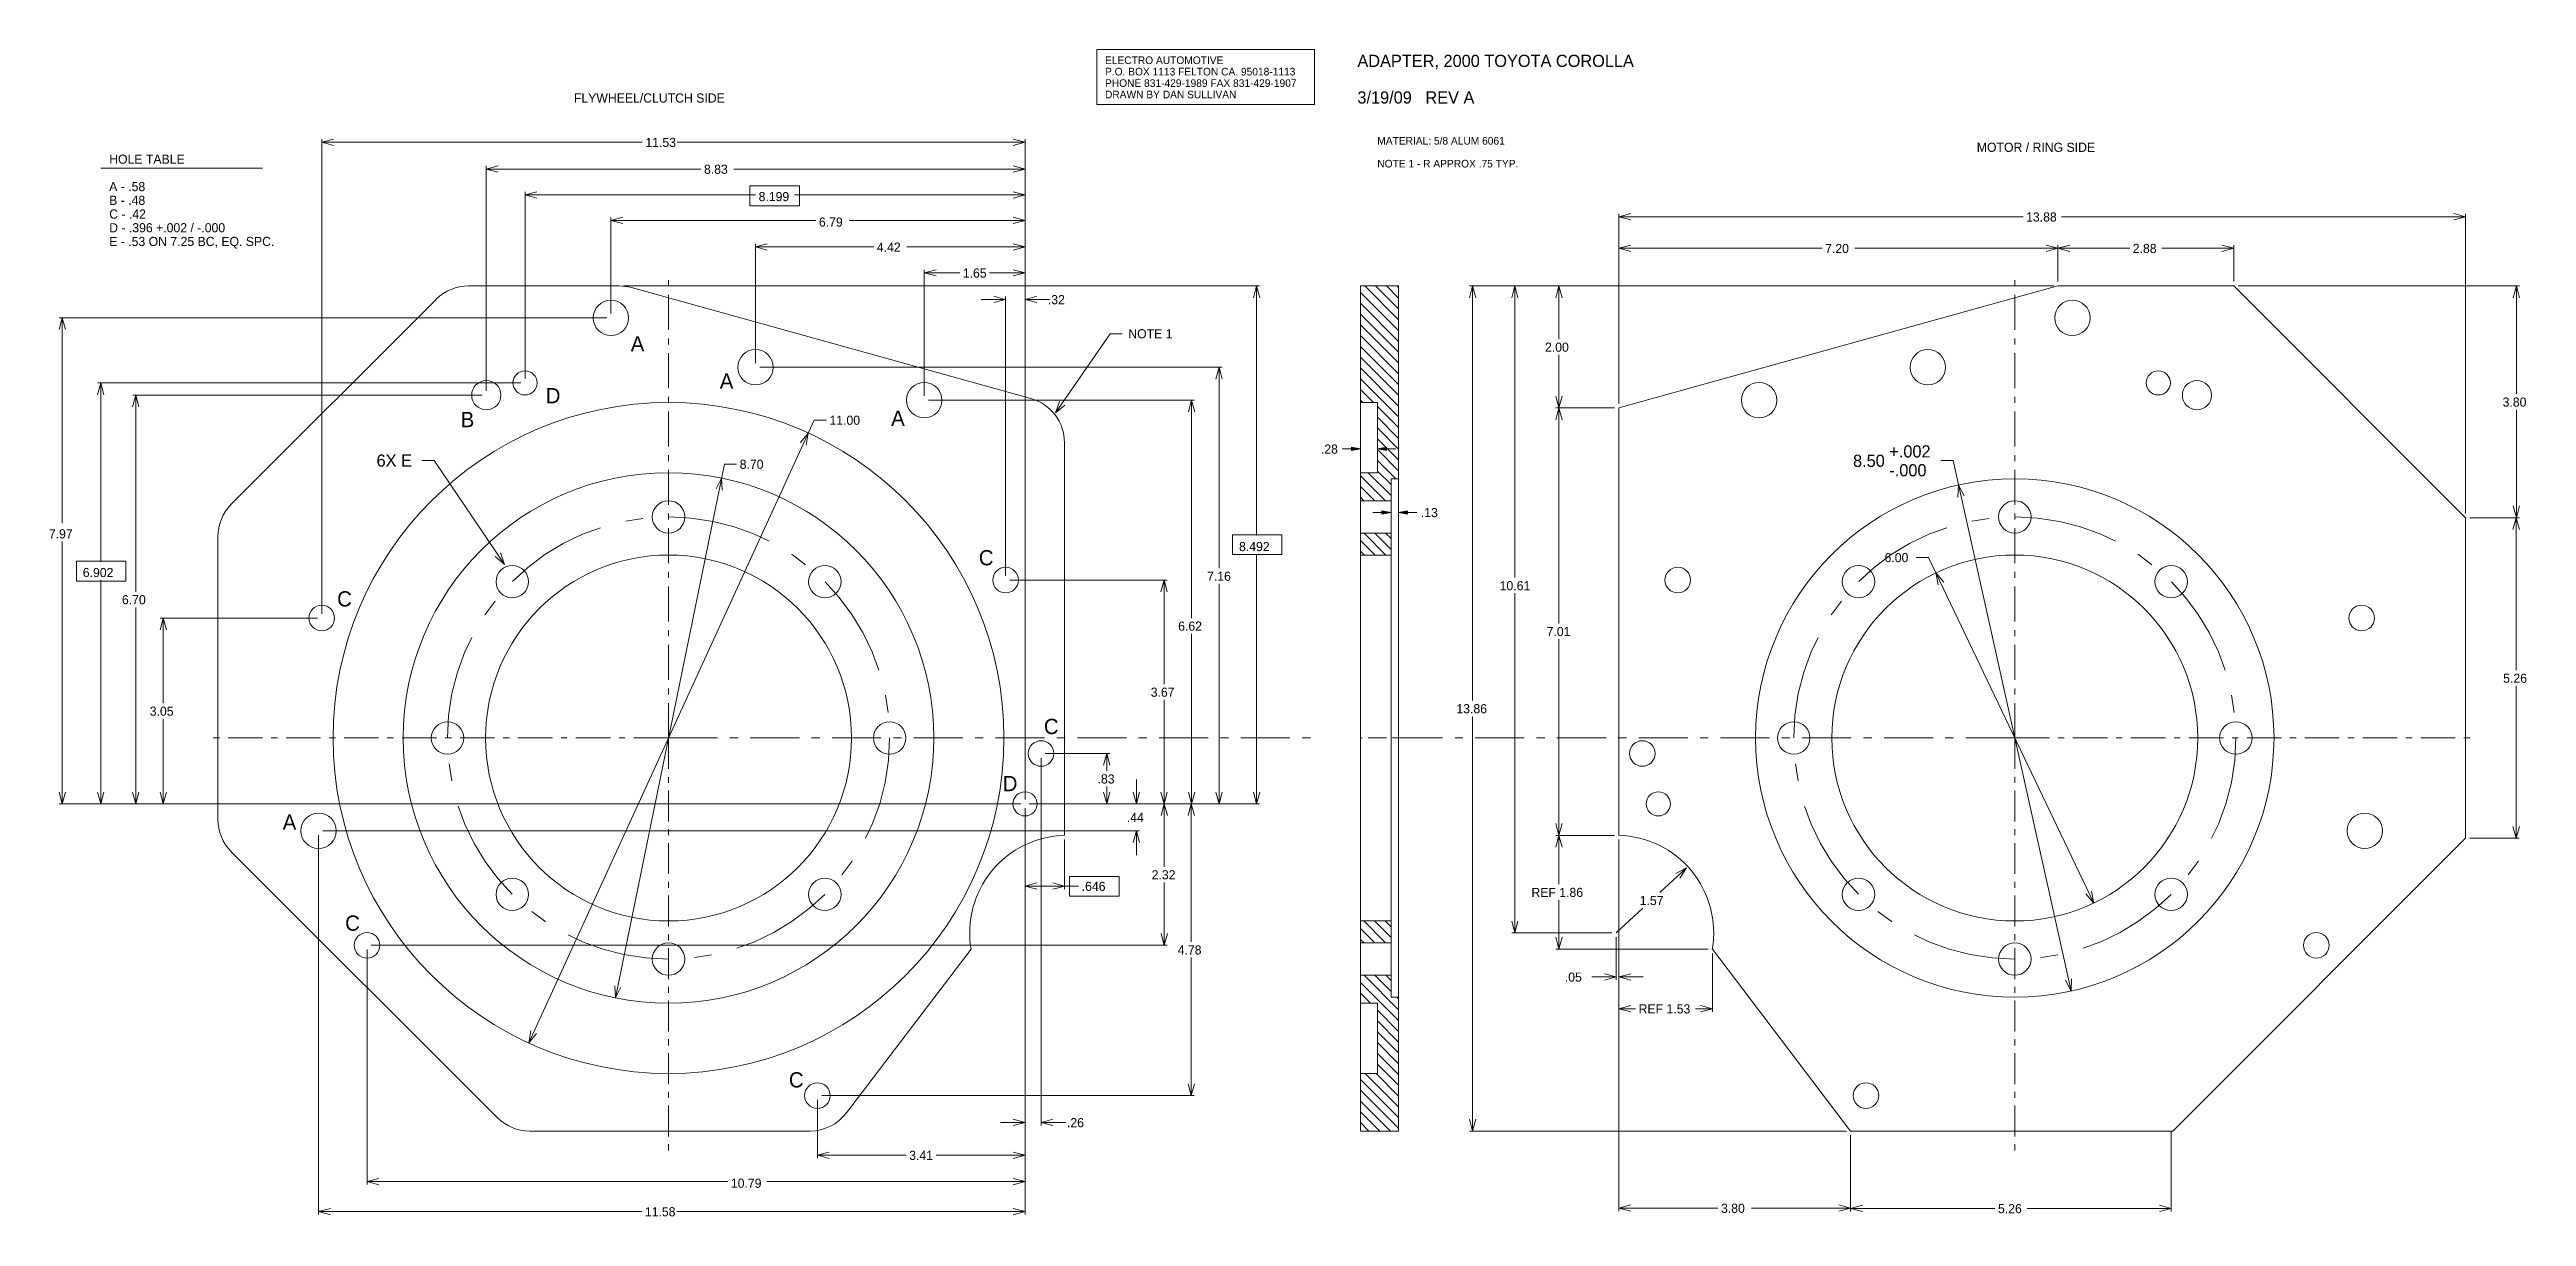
# Model space of a CAD drawing. Header units: inches. Extents: x -18.4 to 22.2, y 2.2 to 21.4.
import ezdxf

# ---------------------------------------------------------------- set-up
doc = ezdxf.new("R2010")
doc.units = ezdxf.units.IN
doc.header["$MEASUREMENT"] = 0
doc.linetypes.add('GC   6', pattern=[0.5, 0.3, -0.075, 0.05, -0.075])
for name, color, linetype in [('ADAPTER PLT SIDE', 7, 'Continuous'), ('CENTER', 7, 'Continuous'), ('DIM', 7, 'Continuous'), ('PLATE', 7, 'Continuous')]:
    doc.layers.add(name, color=color, linetype=linetype)
doc.styles.add('AEC_TECH', font='AEC_TECH.SHX', dxfattribs={"height": 0.2})
doc.styles.add('ENGINEER', font='ENGINEER.SHX', dxfattribs={"height": 0.2})
doc.styles.add('MAIN', font='MAIN.SHX', dxfattribs={"height": 0.2})
pattern_1 = [(135, (0, 0), (-0.08838835, -0.08838835), [10000])]

msp = doc.modelspace()

# ---------------------------------------------------------------- hatches: boundary and pattern name
at = {"layer": 'ADAPTER PLT SIDE', "linetype": 'Continuous', "lineweight": 18}
h = msp.add_hatch(dxfattribs=at)
h.set_pattern_fill('ANSI31', color=93, angle=90, style=0, pattern_type=2)
h.set_pattern_definition(pattern_1)
h.paths.add_polyline_path([(3.129, 17.484), (3.129, 15.572), (3.407, 15.572), (3.407, 14.422), (3.129, 14.422), (3.129, 13.962), (3.629, 13.962), (3.629, 14.322), (3.754, 14.322), (3.754, 17.484)])
h = msp.add_hatch(dxfattribs=at)
h.set_pattern_fill('ANSI31', color=93, angle=90, style=0, pattern_type=2)
h.set_pattern_definition(pattern_1)
h.paths.add_polyline_path([(3.129, 13.431), (3.129, 13.072), (3.629, 13.072), (3.629, 13.431)])
h = msp.add_hatch(dxfattribs=at)
h.set_pattern_fill('ANSI31', color=93, angle=90, style=0, pattern_type=2)
h.set_pattern_definition(pattern_1)
h.paths.add_polyline_path([(3.129, 7.072), (3.129, 6.712), (3.629, 6.712), (3.629, 7.072)])
h = msp.add_hatch(dxfattribs=at)
h.set_pattern_fill('ANSI31', color=93, angle=90, style=0, pattern_type=2)
h.set_pattern_definition(pattern_1)
h.paths.add_polyline_path([(3.129, 6.181), (3.129, 5.722), (3.407, 5.722), (3.407, 4.572), (3.129, 4.572), (3.129, 3.628), (3.754, 3.628), (3.754, 5.822), (3.629, 5.822), (3.629, 6.181)])
at = {"layer": 'DIM', "linetype": 'Continuous', "lineweight": 18}
for points in [[(3.129, 14.813), (2.981, 14.787), (2.981, 14.839)], [(3.407, 14.813), (3.555, 14.839), (3.555, 14.787)], [(3.629, 13.77), (3.481, 13.744), (3.481, 13.796)], [(3.754, 13.77), (3.902, 13.796), (3.902, 13.744)]]:
    msp.add_hatch(color=1, dxfattribs=at).paths.add_polyline_path(points)

# ---------------------------------------------------------------- linework, layer by layer
at = {"layer": 'ADAPTER PLT SIDE', "color": 93, "linetype": 'Continuous', "lineweight": 18}
for p, q in [((3.129, 3.628), (3.129, 17.484)), ((3.754, 17.484), (3.129, 17.484)), ((3.754, 17.484), (3.754, 3.628)), ((3.329, 15.572), (3.129, 15.572)), ((3.129, 15.572), (3.407, 15.572)), ((3.407, 15.572), (3.407, 14.422)), ((3.407, 14.422), (3.129, 14.422)), ((3.754, 14.322), (3.629, 14.322)), ((3.629, 5.822), (3.629, 14.322)), ((3.629, 13.962), (3.129, 13.962)), ((3.629, 13.431), (3.129, 13.431)), ((3.629, 13.072), (3.129, 13.072)), ((3.629, 7.072), (3.129, 7.072)), ((3.629, 6.712), (3.129, 6.712)), ((3.629, 6.181), (3.129, 6.181)), ((3.407, 5.722), (3.129, 5.722)), ((3.407, 4.572), (3.407, 5.722)), ((3.754, 5.822), (3.629, 5.822)), ((3.329, 4.572), (3.129, 4.572)), ((3.129, 4.572), (3.407, 4.572)), ((3.754, 3.628), (3.129, 3.628))]:
    msp.add_line(p, q, dxfattribs=at)
at = {"layer": 'ADAPTER PLT SIDE', "color": 173, "linetype": 'GC   6', "lineweight": 18, "ltscale": 0.15625}
msp.add_line((3.754, 10.072), (3.129, 10.072), dxfattribs=at)
at = {"layer": 'CENTER', "color": 5, "linetype": 'GC   6', "lineweight": 18, "ltscale": 1.902439}
for p, q in [((-8.218, 10.072), (-8.218, 17.681)), ((13.858, 10.072), (13.858, 17.681))]:
    msp.add_line(p, q, dxfattribs=at)
at = {"layer": 'CENTER', "color": 5, "linetype": 'GC   6', "lineweight": 18, "ltscale": 1.890677}
for p, q in [((-8.218, 10.072), (-15.781, 10.072)), ((13.858, 10.072), (21.42, 10.072))]:
    msp.add_line(p, q, dxfattribs=at)
at = {"layer": 'CENTER', "color": 5, "linetype": 'GC   6', "lineweight": 18, "ltscale": 1.69141}
for p, q in [((-8.218, 10.072), (-8.218, 3.306)), ((13.858, 10.072), (13.858, 3.306))]:
    msp.add_line(p, q, dxfattribs=at)
at = {"layer": 'CENTER', "color": 5, "linetype": 'GC   6', "lineweight": 18, "ltscale": 2.681335}
for p, q in [((-8.218, 10.072), (2.507, 10.072)), ((13.858, 10.072), (3.132, 10.072))]:
    msp.add_line(p, q, dxfattribs=at)
at = {"layer": 'CENTER', "color": 173, "linetype": 'GC   6', "lineweight": 18, "ltscale": 5.694137}
for centre in [(-8.218, 10.072), (13.858, 10.072)]:
    msp.add_circle(centre, 3.625, dxfattribs=at)
at = {"layer": 'DIM', "color": 93, "linetype": 'Continuous', "lineweight": 18}
for p, q in [((-1.194, 21.36), (2.372, 21.36)), ((-1.194, 20.46), (-1.194, 21.36)), ((2.372, 21.36), (2.372, 20.46)), ((2.372, 20.46), (-1.194, 20.46))]:
    msp.add_line(p, q, dxfattribs=at)
at = {"layer": 'DIM', "color": 1, "linetype": 'Continuous', "lineweight": 18}
for p, q in [((-13.905, 19.839), (-13.712, 19.891)), ((-13.905, 12.109), (-13.905, 19.889)), ((-13.905, 19.839), (-13.712, 19.787)), ((-13.905, 19.839), (-8.648, 19.839)), ((-8.076, 19.839), (-2.372, 19.839)), ((-2.372, 19.839), (-2.565, 19.891)), ((-2.372, 19.839), (-2.565, 19.787)), ((-2.372, 9.062), (-2.372, 19.889)), ((-17.528, 19.414), (-14.877, 19.414)), ((-11.206, 19.401), (-11.012, 19.453)), ((-11.206, 15.763), (-11.206, 19.451)), ((-11.206, 19.401), (-11.012, 19.349)), ((-11.206, 19.401), (-7.687, 19.401)), ((-7.149, 19.401), (-2.372, 19.401)), ((-6.884, 19.123), (-6.884, 18.798)), ((-6.884, 19.123), (-6.072, 19.123)), ((-6.072, 19.123), (-6.072, 18.798)), ((-2.372, 19.401), (-2.565, 19.453)), ((-2.372, 19.401), (-2.565, 19.349)), ((-2.372, 9.062), (-2.372, 19.451)), ((-10.571, 18.975), (-10.378, 19.027)), ((-10.571, 15.964), (-10.571, 19.025)), ((-10.571, 18.975), (-10.378, 18.924)), ((-10.571, 18.975), (-6.791, 18.975)), ((-6.884, 18.798), (-6.072, 18.798)), ((-6.152, 18.975), (-2.372, 18.975)), ((-2.372, 18.975), (-2.565, 19.027)), ((-2.372, 18.975), (-2.565, 18.924)), ((-2.372, 9.062), (-2.372, 19.025)), ((-9.162, 18.557), (-8.969, 18.609)), ((-9.162, 17.03), (-9.162, 18.607)), ((-9.162, 18.557), (-8.969, 18.506)), ((-9.162, 18.557), (-5.802, 18.557)), ((-5.257, 18.557), (-2.372, 18.557)), ((-2.372, 18.557), (-2.565, 18.609)), ((-2.372, 18.557), (-2.565, 18.506)), ((-2.372, 9.062), (-2.372, 18.607)), ((7.366, 18.618), (7.559, 18.67)), ((7.366, 15.554), (7.366, 18.668)), ((7.366, 18.618), (7.559, 18.567)), ((7.366, 18.618), (13.993, 18.618)), ((14.621, 18.618), (21.248, 18.618)), ((21.248, 18.618), (21.055, 18.67)), ((21.248, 18.618), (21.055, 18.567)), ((21.248, 13.754), (21.248, 18.668)), ((-6.792, 18.124), (-6.599, 18.176)), ((-6.792, 16.22), (-6.792, 18.174)), ((-6.792, 18.124), (-6.599, 18.072)), ((-6.792, 18.124), (-4.852, 18.124)), ((-4.312, 18.124), (-2.372, 18.124)), ((-2.372, 18.124), (-2.565, 18.176)), ((-2.372, 18.124), (-2.565, 18.072)), ((-2.372, 9.062), (-2.372, 18.174)), ((7.366, 18.102), (7.559, 18.154)), ((7.366, 15.554), (7.366, 18.152)), ((7.366, 18.102), (7.559, 18.05)), ((7.366, 18.102), (10.697, 18.102)), ((11.234, 18.102), (14.566, 18.102)), ((14.566, 18.102), (14.372, 18.154)), ((14.566, 18.102), (14.372, 18.05)), ((14.566, 18.102), (14.759, 18.154)), ((14.566, 17.554), (14.566, 18.152)), ((14.566, 17.554), (14.566, 18.152)), ((14.566, 18.102), (14.759, 18.05)), ((14.566, 18.102), (15.742, 18.102)), ((16.271, 18.102), (17.448, 18.102)), ((17.448, 18.102), (17.255, 18.154)), ((17.448, 18.102), (17.255, 18.05)), ((17.448, 17.554), (17.448, 18.152)), ((-8.958, 17.484), (1.475, 17.484)), ((-4.025, 17.699), (-3.832, 17.75)), ((-4.025, 15.681), (-4.025, 17.749)), ((-4.025, 17.699), (-3.832, 17.647)), ((-4.025, 17.699), (-3.443, 17.699)), ((-2.954, 17.699), (-2.372, 17.699)), ((-2.372, 17.699), (-2.565, 17.75)), ((-2.372, 17.699), (-2.565, 17.647)), ((-2.372, 9.062), (-2.372, 17.749)), ((1.425, 17.484), (1.374, 17.291)), ((1.425, 17.484), (1.477, 17.291)), ((1.425, 13.39), (1.425, 17.484)), ((4.967, 17.484), (4.915, 17.291)), ((14.496, 17.484), (4.917, 17.484)), ((4.967, 17.484), (5.019, 17.291)), ((4.967, 10.685), (4.967, 17.484)), ((5.66, 17.484), (5.608, 17.291)), ((14.496, 17.484), (5.61, 17.484)), ((5.66, 17.484), (5.711, 17.291)), ((5.66, 12.701), (5.66, 17.484)), ((6.381, 17.484), (6.329, 17.291)), ((14.496, 17.484), (6.331, 17.484)), ((6.381, 17.484), (6.433, 17.291)), ((6.381, 16.613), (6.381, 17.484)), ((17.518, 17.484), (22.132, 17.484)), ((22.082, 17.484), (22.03, 17.291)), ((22.082, 17.484), (22.134, 17.291)), ((22.082, 15.713), (22.082, 17.484)), ((-2.691, 17.263), (-3.091, 17.263)), ((-2.691, 17.263), (-2.884, 17.315)), ((-2.691, 17.263), (-2.884, 17.211)), ((-2.691, 12.731), (-2.691, 17.313)), ((-2.372, 17.263), (-2.179, 17.315)), ((-2.372, 9.062), (-2.372, 17.313)), ((-2.372, 17.263), (-2.179, 17.211)), ((-2.372, 17.263), (-1.972, 17.263)), ((-18.161, 16.96), (-18.213, 16.767)), ((-9.232, 16.96), (-18.211, 16.96)), ((-18.161, 16.96), (-18.109, 16.767)), ((-18.161, 13.597), (-18.161, 16.96)), ((-1.874, 15.401), (-0.979, 16.7)), ((-0.979, 16.7), (-0.779, 16.7)), ((6.381, 15.484), (6.381, 16.355)), ((-17.529, 15.894), (-17.581, 15.701)), ((-10.641, 15.894), (-17.579, 15.894)), ((-17.529, 15.894), (-17.478, 15.701)), ((-17.529, 12.963), (-17.529, 15.894)), ((-6.722, 16.15), (0.859, 16.15)), ((0.809, 16.15), (0.757, 15.957)), ((0.809, 16.15), (0.861, 15.957)), ((0.809, 12.856), (0.809, 16.15)), ((-16.955, 15.693), (-17.006, 15.499)), ((-11.276, 15.693), (-17.005, 15.693)), ((-16.955, 15.693), (-16.903, 15.499)), ((-16.955, 12.471), (-16.955, 15.693)), ((-3.955, 15.611), (0.408, 15.611)), ((-1.874, 15.401), (-1.807, 15.589)), ((-1.874, 15.401), (-1.722, 15.531)), ((0.358, 15.611), (0.306, 15.418)), ((0.358, 15.611), (0.41, 15.418)), ((0.358, 12.039), (0.358, 15.611)), ((6.381, 15.484), (6.329, 15.677)), ((6.381, 15.484), (6.329, 15.291)), ((7.296, 15.484), (6.331, 15.484)), ((7.296, 15.484), (6.331, 15.484)), ((6.381, 15.484), (6.433, 15.677)), ((6.381, 15.484), (6.433, 15.291)), ((6.381, 11.95), (6.381, 15.484)), ((22.082, 13.684), (22.082, 15.455)), ((-10.509, 5.072), (-5.829, 15.285)), ((-5.927, 15.072), (-6.054, 14.917)), ((-5.927, 15.072), (-5.96, 14.874)), ((-5.829, 15.285), (-5.629, 15.285)), ((3.129, 14.813), (2.829, 14.813)), ((3.129, 14.813), (2.981, 14.839)), ((2.981, 14.787), (2.981, 14.839)), ((3.129, 14.813), (2.981, 14.787)), ((3.129, 14.492), (3.129, 14.863)), ((3.407, 14.492), (3.407, 14.863)), ((3.407, 14.813), (3.555, 14.839)), ((3.407, 14.813), (3.555, 14.787)), ((3.407, 14.813), (3.707, 14.813)), ((3.555, 14.839), (3.555, 14.787)), ((-12.063, 14.621), (-12.263, 14.621)), ((-10.908, 12.918), (-12.063, 14.621)), ((-9.088, 5.809), (-7.301, 14.564)), ((-7.348, 14.334), (-7.437, 14.155)), ((-7.348, 14.334), (-7.336, 14.134)), ((-7.301, 14.564), (-7.101, 14.564)), ((3.629, 14.252), (3.629, 13.72)), ((3.754, 14.252), (3.754, 13.72)), ((12.846, 14.621), (12.646, 14.621)), ((14.78, 5.923), (12.846, 14.621)), ((12.935, 14.22), (12.926, 14.02)), ((12.935, 14.22), (13.028, 14.043)), ((22.082, 13.684), (22.03, 13.877)), ((22.082, 13.684), (22.134, 13.877)), ((3.629, 13.77), (3.329, 13.77)), ((3.629, 13.77), (3.481, 13.796)), ((3.481, 13.744), (3.481, 13.796)), ((3.629, 13.77), (3.481, 13.744)), ((3.754, 13.77), (3.902, 13.796)), ((3.754, 13.77), (3.902, 13.744)), ((3.754, 13.77), (4.054, 13.77)), ((3.902, 13.796), (3.902, 13.744)), ((21.318, 13.684), (22.129, 13.684)), ((21.318, 13.684), (22.132, 13.684)), ((22.079, 13.684), (22.027, 13.491)), ((22.079, 13.684), (22.131, 13.491)), ((22.079, 11.185), (22.079, 13.684)), ((-18.161, 8.992), (-18.161, 13.294)), ((-10.908, 12.918), (-11.06, 13.049)), ((-10.908, 12.918), (-10.974, 13.107)), ((1.028, 13.403), (1.028, 13.079)), ((1.028, 13.403), (1.84, 13.403)), ((1.028, 13.079), (1.84, 13.079)), ((1.425, 8.992), (1.425, 13.086)), ((1.84, 13.403), (1.84, 13.079)), ((12.442, 13.034), (12.242, 13.034)), ((15.152, 7.365), (12.442, 13.034)), ((-17.927, 12.97), (-17.927, 12.645)), ((-17.927, 12.97), (-17.116, 12.97)), ((-17.927, 12.645), (-17.116, 12.645)), ((-17.529, 8.992), (-17.529, 12.66)), ((-17.116, 12.97), (-17.116, 12.645)), ((-2.621, 12.661), (-0.043, 12.661)), ((-0.093, 12.661), (-0.145, 12.467)), ((-0.093, 12.661), (-0.041, 12.467)), ((-0.093, 10.955), (-0.093, 12.661)), ((0.809, 8.992), (0.809, 12.599)), ((12.564, 12.778), (12.694, 12.626)), ((12.564, 12.778), (12.601, 12.582)), ((-16.955, 8.992), (-16.955, 12.214)), ((5.66, 6.877), (5.66, 12.444)), ((-16.504, 12.039), (-16.556, 11.846)), ((-13.975, 12.039), (-16.554, 12.039)), ((-16.504, 12.039), (-16.452, 11.846)), ((-16.504, 10.644), (-16.504, 12.039)), ((0.358, 8.992), (0.358, 11.781)), ((6.381, 8.476), (6.381, 11.693)), ((-0.093, 8.992), (-0.093, 10.698)), ((22.079, 8.428), (22.079, 10.927)), ((-16.504, 8.992), (-16.504, 10.387)), ((4.967, 3.628), (4.967, 10.427)), ((-2.04, 9.818), (-0.982, 9.818)), ((-1.032, 9.818), (-1.084, 9.624)), ((-1.032, 9.818), (-0.981, 9.624)), ((-1.032, 9.534), (-1.032, 9.818)), ((-2.11, 9.748), (-2.11, 3.719)), ((-0.546, 8.992), (-0.546, 9.392)), ((-18.161, 8.992), (-18.213, 9.186)), ((-2.442, 8.992), (-18.211, 8.992)), ((-18.161, 8.992), (-18.109, 9.186)), ((-17.529, 8.992), (-17.581, 9.186)), ((-2.442, 8.992), (-17.579, 8.992)), ((-17.529, 8.992), (-17.478, 9.186)), ((-16.955, 8.992), (-17.006, 9.186)), ((-2.442, 8.992), (-17.005, 8.992)), ((-16.955, 8.992), (-16.903, 9.186)), ((-16.504, 8.992), (-16.556, 9.186)), ((-2.442, 8.992), (-16.554, 8.992)), ((-16.504, 8.992), (-16.452, 9.186)), ((-2.302, 8.992), (-0.982, 8.992)), ((-2.302, 8.992), (-0.496, 8.992)), ((-2.302, 8.992), (-0.039, 8.992)), ((-2.302, 8.992), (0.402, 8.992)), ((-2.302, 8.992), (-0.043, 8.992)), ((-2.302, 8.992), (0.408, 8.992)), ((-2.302, 8.992), (0.859, 8.992)), ((-2.302, 8.992), (1.475, 8.992)), ((-1.032, 8.992), (-1.084, 9.186)), ((-1.032, 8.992), (-1.032, 9.276)), ((-1.032, 8.992), (-0.981, 9.186)), ((-0.546, 8.992), (-0.598, 9.186)), ((-0.546, 8.992), (-0.494, 9.186)), ((-0.093, 8.992), (-0.145, 9.186)), ((-0.089, 8.992), (-0.141, 8.799)), ((-0.093, 8.992), (-0.041, 9.186)), ((-0.089, 8.992), (-0.037, 8.799)), ((-0.089, 7.962), (-0.089, 8.992)), ((0.352, 8.992), (0.3, 8.799)), ((0.358, 8.992), (0.306, 9.186)), ((0.352, 8.992), (0.404, 8.799)), ((0.352, 6.729), (0.352, 8.992)), ((0.358, 8.992), (0.41, 9.186)), ((0.809, 8.992), (0.757, 9.186)), ((0.809, 8.992), (0.861, 9.186)), ((1.425, 8.992), (1.374, 9.186)), ((1.425, 8.992), (1.477, 9.186)), ((-13.887, 8.55), (-0.496, 8.55)), ((-2.372, 8.922), (-2.372, 7.593)), ((-2.372, 8.922), (-2.372, 3.182)), ((-2.372, 8.922), (-2.372, 2.258)), ((-2.372, 8.922), (-2.372, 2.749)), ((-2.372, 8.922), (-2.372, 3.719)), ((-0.546, 8.55), (-0.598, 8.356)), ((-0.546, 8.55), (-0.494, 8.356)), ((-0.546, 8.55), (-0.546, 8.15)), ((6.381, 8.476), (6.329, 8.669)), ((6.381, 8.476), (6.433, 8.669)), ((22.079, 8.428), (22.027, 8.621)), ((22.079, 8.428), (22.131, 8.621)), ((-13.957, 8.48), (-13.957, 2.258)), ((-1.726, 8.406), (-1.726, 7.593)), ((6.381, 8.476), (6.329, 8.283)), ((7.296, 8.476), (6.331, 8.476)), ((7.296, 8.476), (6.331, 8.476)), ((6.381, 8.476), (6.433, 8.283)), ((6.381, 7.673), (6.381, 8.476)), ((7.366, 8.406), (7.366, 2.314)), ((7.366, 8.406), (7.366, 6.105)), ((7.366, 8.406), (7.366, 5.583)), ((21.318, 8.428), (22.129, 8.428)), ((-1.641, 7.802), (-1.641, 7.477)), ((-1.641, 7.802), (-0.829, 7.802)), ((-0.829, 7.802), (-0.829, 7.477)), ((8.035, 7.537), (8.474, 7.944)), ((8.474, 7.944), (8.297, 7.851)), ((8.474, 7.944), (8.367, 7.775)), ((-2.372, 7.643), (-2.179, 7.695)), ((-2.372, 7.643), (-2.179, 7.591)), ((-2.372, 7.643), (-1.493, 7.643)), ((-1.726, 7.643), (-1.919, 7.695)), ((-1.726, 7.643), (-1.919, 7.591)), ((-1.641, 7.477), (-0.829, 7.477)), ((-0.089, 6.673), (-0.089, 7.704)), ((6.381, 6.612), (6.381, 7.415)), ((15.152, 7.365), (15.022, 7.517)), ((15.152, 7.365), (15.115, 7.561)), ((5.66, 6.877), (5.608, 7.07)), ((5.66, 6.877), (5.711, 7.07)), ((7.32, 6.877), (7.76, 7.283)), ((-13.162, 6.603), (-13.162, 2.749)), ((-13.092, 6.673), (-0.039, 6.673)), ((-0.089, 6.673), (-0.141, 6.866)), ((-0.089, 6.673), (-0.037, 6.866)), ((7.25, 6.877), (5.61, 6.877)), ((6.381, 6.612), (6.329, 6.805)), ((8.828, 6.612), (6.331, 6.612)), ((6.381, 6.612), (6.433, 6.805)), ((7.32, 6.807), (7.32, 6.105)), ((8.898, 6.542), (8.898, 5.583)), ((0.352, 4.209), (0.352, 6.472)), ((7.32, 6.155), (6.92, 6.155)), ((7.32, 6.155), (7.127, 6.207)), ((7.32, 6.155), (7.127, 6.104)), ((7.366, 6.155), (7.559, 6.207)), ((7.366, 6.155), (7.559, 6.104)), ((7.366, 6.155), (7.766, 6.155)), ((14.78, 5.923), (14.688, 6.1)), ((14.78, 5.923), (14.789, 6.123)), ((-9.088, 5.809), (-9.1, 6.009)), ((-9.088, 5.809), (-8.999, 5.988)), ((7.366, 5.633), (7.559, 5.685)), ((7.366, 5.633), (7.559, 5.582)), ((7.366, 5.633), (7.639, 5.633)), ((8.624, 5.633), (8.898, 5.633)), ((8.898, 5.633), (8.705, 5.685)), ((8.898, 5.633), (8.705, 5.582)), ((-10.509, 5.072), (-10.476, 5.269)), ((-10.509, 5.072), (-10.382, 5.226)), ((-5.777, 4.139), (-5.777, 3.182)), ((-5.707, 4.209), (0.402, 4.209)), ((0.352, 4.209), (0.3, 4.402)), ((0.352, 4.209), (0.404, 4.402)), ((-2.372, 3.769), (-2.772, 3.769)), ((-2.372, 3.769), (-2.565, 3.821)), ((-2.372, 3.769), (-2.565, 3.717)), ((-2.11, 3.769), (-1.917, 3.821)), ((-2.11, 3.769), (-1.917, 3.717)), ((-2.11, 3.769), (-1.71, 3.769)), ((4.967, 3.628), (4.915, 3.821)), ((4.967, 3.628), (5.019, 3.821)), ((-5.777, 3.232), (-5.584, 3.283)), ((-2.372, 3.232), (-2.565, 3.283)), ((11.096, 3.628), (4.917, 3.628)), ((11.166, 3.558), (11.166, 2.31)), ((11.166, 3.558), (11.166, 2.314)), ((16.424, 3.615), (16.424, 2.31)), ((-13.162, 2.799), (-12.969, 2.85)), ((-5.777, 3.232), (-5.584, 3.18)), ((-5.777, 3.232), (-4.322, 3.232)), ((-3.827, 3.232), (-2.372, 3.232)), ((-2.372, 3.232), (-2.565, 3.18)), ((-2.372, 2.799), (-2.565, 2.85)), ((-13.162, 2.799), (-12.969, 2.747)), ((-13.162, 2.799), (-7.246, 2.799)), ((-6.604, 2.799), (-2.372, 2.799)), ((-2.372, 2.799), (-2.565, 2.747)), ((-13.957, 2.308), (-13.763, 2.36)), ((-13.957, 2.308), (-13.763, 2.256)), ((-13.957, 2.308), (-8.656, 2.308)), ((-8.081, 2.308), (-2.372, 2.308)), ((-2.372, 2.308), (-2.565, 2.36)), ((-2.372, 2.308), (-2.565, 2.256)), ((7.366, 2.364), (7.559, 2.416)), ((7.366, 2.364), (7.559, 2.313)), ((7.366, 2.364), (8.99, 2.364)), ((9.541, 2.364), (11.166, 2.364)), ((11.166, 2.364), (10.972, 2.416)), ((11.166, 2.364), (10.972, 2.313)), ((11.166, 2.36), (11.359, 2.412)), ((11.166, 2.36), (11.359, 2.308)), ((11.166, 2.36), (13.532, 2.36)), ((14.058, 2.36), (16.424, 2.36)), ((16.424, 2.36), (16.231, 2.412)), ((16.424, 2.36), (16.231, 2.308))]:
    msp.add_line(p, q, dxfattribs=at)
at = {"layer": 'PLATE', "color": 93, "linetype": 'Continuous', "lineweight": 18}
for p, q in [((-11.497, 17.484), (-9.028, 17.484)), ((14.566, 17.484), (7.366, 15.484)), ((17.448, 17.484), (14.566, 17.484)), ((17.448, 17.484), (21.248, 13.684)), ((-12.028, 17.264), (-15.388, 13.904)), ((-8.827, 17.457), (-2.275, 15.637)), ((7.366, 8.628), (7.366, 15.484)), ((-1.726, 8.628), (-1.726, 14.914)), ((21.248, 13.684), (21.248, 8.428)), ((-15.608, 13.373), (-15.608, 8.739)), ((-1.726, 8.628), (-1.726, 8.476)), ((7.366, 8.628), (7.366, 8.476)), ((-15.388, 8.208), (-11.028, 3.848)), ((21.248, 8.428), (16.448, 3.628)), ((-3.258, 6.612), (-5.301, 3.924)), ((8.898, 6.612), (11.166, 3.628)), ((-10.497, 3.628), (-5.898, 3.628)), ((16.448, 3.628), (11.166, 3.628))]:
    msp.add_line(p, q, dxfattribs=at)
for centre, radius in [((-9.162, 16.96), 0.29), ((14.802, 16.96), 0.29), ((-6.792, 16.15), 0.29), ((12.432, 16.15), 0.29), ((-11.206, 15.693), 0.24), ((-4.025, 15.611), 0.29), ((9.665, 15.611), 0.29), ((16.845, 15.693), 0.24), ((-8.218, 10.072), 5.5), ((-8.218, 10.072), 4.35), ((13.858, 10.072), 4.25), ((-8.218, 13.697), 0.266), ((13.858, 13.697), 0.266), ((-8.218, 10.072), 3), ((13.858, 10.072), 3), ((-10.781, 12.635), 0.266), ((-5.655, 12.635), 0.266), ((-2.691, 12.661), 0.21), ((8.331, 12.661), 0.21), ((11.295, 12.635), 0.266), ((16.421, 12.635), 0.266), ((-13.905, 12.039), 0.21), ((19.545, 12.039), 0.21), ((-11.843, 10.072), 0.266), ((-4.593, 10.072), 0.266), ((10.233, 10.072), 0.266), ((17.483, 10.072), 0.266), ((-2.11, 9.818), 0.21), ((7.75, 9.818), 0.21), ((-13.957, 8.55), 0.29), ((19.596, 8.55), 0.29), ((-10.781, 7.508), 0.266), ((-5.655, 7.508), 0.266), ((11.295, 7.508), 0.266), ((16.421, 7.508), 0.266), ((-13.162, 6.673), 0.21), ((-8.218, 6.447), 0.266), ((13.858, 6.447), 0.266), ((18.802, 6.673), 0.21), ((-5.777, 4.209), 0.21), ((11.417, 4.209), 0.21)]:
    msp.add_circle(centre, radius, dxfattribs=at)
at = {"layer": 'PLATE', "color": 3, "linetype": 'Continuous', "lineweight": 18}
for centre in [(-10.571, 15.894), (16.211, 15.894), (-2.372, 8.992), (8.012, 8.992)]:
    msp.add_circle(centre, 0.198, dxfattribs=at)
at = {"layer": 'PLATE', "color": 93, "linetype": 'Continuous', "lineweight": 18}
for centre, radius, start, end in [((-11.497, 16.734), 0.75, 90, 135), ((-9.028, 16.734), 0.75, 74.4759, 90), ((-2.476, 14.914), 0.75, 0, 74.4759), ((-14.858, 13.373), 0.75, 135, 180), ((-14.858, 8.739), 0.75, 180, 225), ((-1.68, 6.877), 1.6, 91.6297, 189.5434), ((7.32, 6.877), 1.6, 350.4566, 88.3703), ((-10.497, 4.378), 0.75, 225, 270), ((-5.898, 4.378), 0.75, 270, 322.7652)]:
    msp.add_arc(centre, radius, start, end, dxfattribs=at)

# ---------------------------------------------------------------- texts
at = {"layer": 'DIM', "color": 93, "linetype": 'Continuous', "lineweight": 18, "style": 'ENGINEER'}
for s, p in [('ELECTRO AUTOMOTIVE', (-1.061, 21.122)), ('P.O. BOX 1113 FELTON CA. 95018-1113', (-1.061, 20.935)), ('PHONE 831-429-1989 FAX 831-429-1907', (-1.061, 20.747)), ('DRAWN BY DAN SULLIVAN', (-1.061, 20.56))]:
    msp.add_text(s, height=0.125, dxfattribs=at).set_placement(p)
at = {"layer": 'DIM', "color": 53, "linetype": 'Continuous', "lineweight": 18, "style": 'MAIN'}
for s, height, p in [('ADAPTER, 2000 TOYOTA COROLLA', 0.2, (3.078, 21.074)), ('FLYWHEEL/CLUTCH SIDE', 0.15, (-9.77, 20.49)), ('3/19/09   REV A', 0.2, (3.078, 20.474)), ('MATERIAL: 5/8 ALUM 6061', 0.125, (3.404, 19.801)), ('HOLE TABLE', 0.15, (-17.39, 19.488)), ('NOTE 1 - R APPROX .75 TYP.', 0.125, (3.404, 19.426)), ('MOTOR / RING SIDE', 0.15, (13.235, 19.682)), ('A - .58', 0.15, (-17.39, 19.038)), ('C - .42', 0.15, (-17.39, 18.588)), ('B - .48', 0.15, (-17.39, 18.813)), ('D - .396 +.002 / -.000', 0.15, (-17.39, 18.363)), ('E - .53 ON 7.25 BC, EQ. SPC.', 0.15, (-17.39, 18.138))]:
    msp.add_text(s, height=height, dxfattribs=at).set_placement(p)
at = {"layer": 'DIM', "color": 1, "linetype": 'Continuous', "lineweight": 18}
for s, height, style, p in [('11.53', 0.15, 'AEC_TECH', (-8.598, 19.762)), ('8.83', 0.15, 'AEC_TECH', (-7.637, 19.322)), ('8.199', 0.15, 'AEC_TECH', (-6.741, 18.874)), ('13.88', 0.15, 'AEC_TECH', (14.043, 18.54)), ('6.79', 0.15, 'AEC_TECH', (-5.752, 18.456)), ('4.42', 0.15, 'AEC_TECH', (-4.802, 18.045)), ('7.20', 0.15, 'AEC_TECH', (10.747, 18.023)), ('2.88', 0.15, 'AEC_TECH', (15.792, 18.023)), ('1.65', 0.15, 'AEC_TECH', (-3.393, 17.62)), ('.32', 0.15, 'AEC_TECH', (-1.998, 17.184)), ('A', 0.25, 'MAIN', (-8.838, 16.41)), ('NOTE 1', 0.15, 'AEC_TECH', (-0.679, 16.625)), ('2.00', 0.15, 'AEC_TECH', (6.154, 16.405)), ('A', 0.25, 'MAIN', (-7.378, 15.8)), ('D', 0.25, 'MAIN', (-10.232, 15.56)), ('A', 0.25, 'MAIN', (-4.568, 15.19)), ('3.80', 0.15, 'AEC_TECH', (21.857, 15.505)), ('B', 0.25, 'MAIN', (-11.626, 15.168)), ('11.00', 0.15, 'AEC_TECH', (-5.579, 15.207)), ('6X E', 0.2, 'AEC_TECH', (-13.006, 14.521)), ('8.70', 0.15, 'AEC_TECH', (-7.051, 14.485)), ('.28', 0.15, 'AEC_TECH', (2.479, 14.734)), ('8.50', 0.2, 'AEC_TECH', (11.205, 14.517)), ('+.002', 0.2, 'AEC_TECH', (11.8, 14.671)), ('-.000', 0.2, 'AEC_TECH', (11.8, 14.362)), ('.13', 0.15, 'AEC_TECH', (4.118, 13.693)), ('7.97', 0.15, 'AEC_TECH', (-18.379, 13.344)), ('C', 0.25, 'MAIN', (-3.13, 12.903)), ('8.492', 0.15, 'AEC_TECH', (1.137, 13.136)), ('6.00', 0.15, 'AEC_TECH', (11.722, 12.955)), ('6.902', 0.15, 'AEC_TECH', (-17.823, 12.71)), ('7.16', 0.15, 'AEC_TECH', (0.613, 12.649)), ('10.61', 0.15, 'AEC_TECH', (5.41, 12.494)), ('6.70', 0.15, 'AEC_TECH', (-17.181, 12.264)), ('C', 0.25, 'MAIN', (-13.652, 12.228)), ('6.62', 0.15, 'AEC_TECH', (0.139, 11.831)), ('7.01', 0.15, 'AEC_TECH', (6.181, 11.743)), ('5.26', 0.15, 'AEC_TECH', (21.866, 10.977)), ('3.05', 0.15, 'AEC_TECH', (-16.725, 10.437)), ('3.67', 0.15, 'AEC_TECH', (-0.311, 10.748)), ('13.86', 0.15, 'AEC_TECH', (4.701, 10.477)), ('C', 0.25, 'MAIN', (-2.063, 10.136)), ('D', 0.25, 'MAIN', (-2.738, 9.2)), ('.83', 0.15, 'AEC_TECH', (-1.183, 9.326)), ('A', 0.25, 'MAIN', (-14.545, 8.568)), ('.44', 0.15, 'AEC_TECH', (-0.703, 8.695)), ('.646', 0.15, 'AEC_TECH', (-1.443, 7.565)), ('2.32', 0.15, 'AEC_TECH', (-0.296, 7.754)), ('REF 1.86', 0.15, 'AEC_TECH', (5.931, 7.465)), ('1.57', 0.15, 'AEC_TECH', (7.707, 7.333)), ('C', 0.25, 'MAIN', (-13.521, 6.912)), ('4.78', 0.15, 'AEC_TECH', (0.131, 6.522)), ('.05', 0.15, 'AEC_TECH', (6.479, 6.077)), ('REF 1.53', 0.15, 'AEC_TECH', (7.689, 5.556)), ('C', 0.25, 'MAIN', (-6.245, 4.342)), ('.26', 0.15, 'AEC_TECH', (-1.685, 3.69)), ('3.41', 0.15, 'AEC_TECH', (-4.272, 3.154)), ('10.79', 0.15, 'AEC_TECH', (-7.196, 2.697)), ('3.80', 0.15, 'AEC_TECH', (9.04, 2.286)), ('11.58', 0.15, 'AEC_TECH', (-8.606, 2.229)), ('5.26', 0.15, 'AEC_TECH', (13.582, 2.281))]:
    msp.add_text(s, height=height, dxfattribs=dict(at, style=style)).set_placement(p)

doc.saveas('drawing.dxf')
